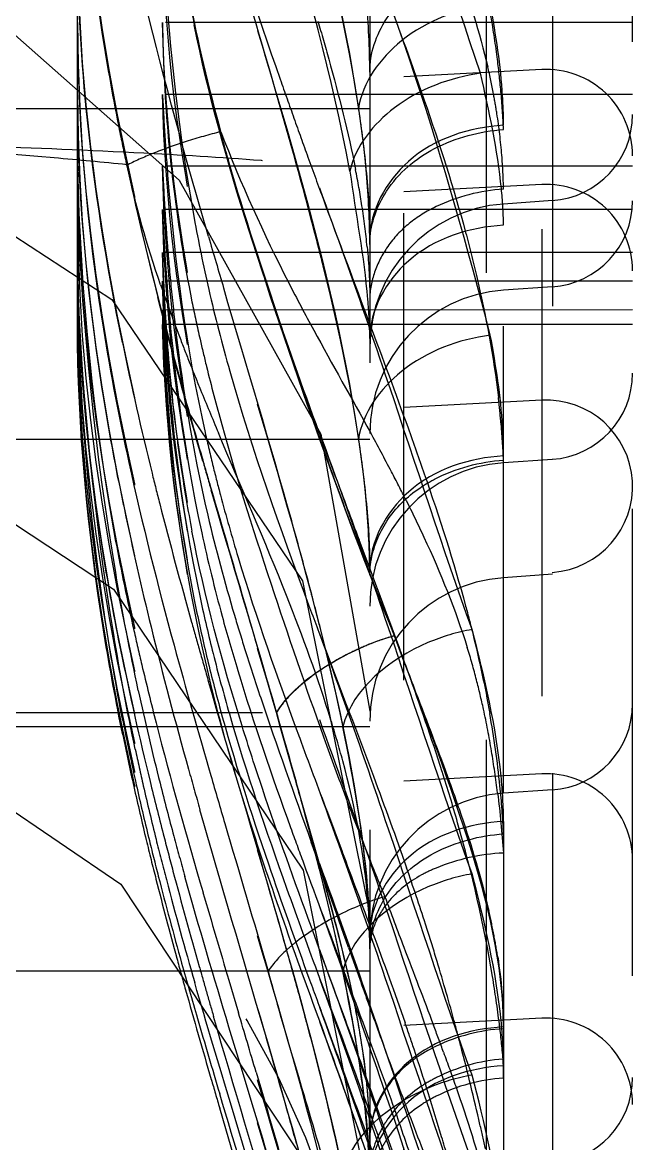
# Model space of a CAD drawing. Header units: millimetres. Extents: x 1147 to 12155, y -6137 to -4403.
# Drawn here: x 3293.584 to 3295.718, y -5386.973 to -5383.051 of the extents above; entities that cross this region are included whole.
import ezdxf

# ---------------------------------------------------------------- set-up
doc = ezdxf.new("R2010")
doc.units = ezdxf.units.MM
doc.header["$LTSCALE"] = 16.335
doc.linetypes.add('HIDDEN', pattern=[0.2, 0.1, -0.1])
doc.layers.add('DEFAULT_2', color=8, linetype='HIDDEN')

msp = doc.modelspace()

# ---------------------------------------------------------------- linework, layer by layer
at = {"layer": 'DEFAULT_2', "color": 8, "linetype": 'HIDDEN'}
for p, q in [((3295.718, -5399.4543), (3295.718, -5118.0887)), ((3295.2075, -5396.9947), (3295.2075, -5120.5484)), ((3294.799, -5121.2485), (3294.799, -5396.2945)), ((3295.4374, -5127.5844), (3295.4374, -5389.9586)), ((3294.918, -5388.6192), (3294.918, -5128.9476)), ((3295.4005, -5128.9476), (3295.4005, -5388.5955)), ((3293.7768, -5384.1073), (3293.7768, -5273.3512)), ((3294.0741, -5273.3513), (3294.0741, -5384.1071)), ((3295.2667, -5385.7474), (3295.2667, -5382.3848)), ((3295.718, -5383.0513), (3293.7768, -5383.0515)), ((3295.4005, -5383.216), (3294.918, -5383.2413)), ((3295.718, -5383.3027), (3293.7768, -5383.3029)), ((3294.799, -5383.353), (3292.7901, -5383.353)), ((3292.9028, -5383.3706), (3293.8971, -5384.0201)), ((3295.718, -5383.5541), (3293.7768, -5383.5543)), ((3295.4005, -5383.6182), (3294.918, -5383.6435)), ((3295.718, -5383.7049), (3293.7768, -5383.7051)), ((3295.4374, -5383.6742), (3295.2667, -5383.6862)), ((3295.718, -5383.8557), (3293.7768, -5383.8559)), ((3295.718, -5383.9563), (3293.7768, -5383.9565)), ((3295.4374, -5383.9759), (3295.2667, -5383.9878)), ((3293.8971, -5384.0201), (3294.5641, -5385.0042)), ((3295.718, -5384.0568), (3293.7768, -5384.057)), ((3295.718, -5384.1071), (3293.7768, -5384.1073)), ((3295.4005, -5384.3724), (3294.918, -5384.3977)), ((3292.9132, -5384.3826), (3293.9025, -5385.0333)), ((3294.799, -5384.5093), (3291.4507, -5384.5093)), ((3295.4374, -5384.5792), (3295.2667, -5384.5911)), ((3294.2688, -5384.7696), (3294.2446, -5384.687)), ((3294.8037, -5384.973), (3294.7617, -5384.8608)), ((3295.4374, -5384.9814), (3295.2667, -5384.9933)), ((3293.9025, -5385.0333), (3294.5656, -5386.0157)), ((3294.5641, -5385.0042), (3294.799, -5386.1713)), ((3292.9637, -5385.4093), (3293.9285, -5386.065)), ((3292.7901, -5385.4645), (3294.4725, -5385.4645)), ((3294.799, -5385.5148), (3292.7901, -5385.5148)), ((3295.4005, -5385.6795), (3294.918, -5385.7048)), ((3295.4374, -5385.7355), (3295.2667, -5385.7474)), ((3294.6507, -5385.8139), (3294.7024, -5385.9509)), ((3294.597, -5385.9063), (3294.575, -5385.8297)), ((3295.2667, -5385.8457), (3295.2667, -5389.9705)), ((3294.5656, -5386.0157), (3294.799, -5387.1796)), ((3293.9285, -5386.065), (3294.5726, -5387.0384)), ((3294.7247, -5386.2868), (3294.765, -5386.4006)), ((3294.799, -5386.3695), (3291.4507, -5386.3695)), ((3294.3063, -5386.4015), (3294.3401, -5386.5151)), ((3294.3536, -5386.7199), (3294.3066, -5386.5648)), ((3295.4005, -5386.5342), (3294.918, -5386.5595)), ((3294.3881, -5386.8339), (3294.3536, -5386.7199)), ((3294.3671, -5387.0139), (3294.3149, -5386.8416)), ((3294.3358, -5387.0573), (3294.2742, -5386.8486))]:
    msp.add_line(p, q, dxfattribs=at)
msp.add_lwpolyline([(3292.4371, -5382.5492), (3293.3717, -5382.9299), (3294.1323, -5383.6023), (3294.6277, -5384.4916), (3294.7989, -5385.4599)], dxfattribs=at)
for centre, radius, start, end in [((3299.4414, -5382.0091), 5.3601, 187.6856, 191.3028), ((3300.1241, -5381.8137), 6.0665, 190.9054, 195.47282), ((3291.6532, -5383.6375), 3.6212, 7.3782, 9.8287), ((3299.9725, -5383.0391), 6.1957, 180.1133, 182.4917), ((3299.2649, -5382.99), 5.1911, 180.6767, 181.6539), ((3299.6868, -5381.9127), 5.62, 191.6853, 193.7894), ((3299.3254, -5382.9881), 5.2516, 181.6555, 183.7106), ((3292.0377, -5383.5874), 3.2334, 5.2398, 7.373), ((3293.0974, -5383.7043), 2.1721, 10.6909, 13.2459), ((3295.4163, -5383.5173), 0.3016, 0, 93), ((3300.7064, -5381.663), 6.6698, 193.78466, 195.36384), ((3315.895, -5375.7663), 22.6795, 199.26722, 199.63123), ((3303.2065, -5382.8642), 9.1428, 182.74888, 183.63084), ((3293.1558, -5383.6932), 2.1126, 8.8126, 10.688), ((3292.4116, -5383.5537), 2.858, 2.5598, 5.2517), ((3299.3766, -5382.9849), 5.303, 183.7098, 186.7401), ((3320.0702, -5374.2769), 27.1125, 199.63154, 199.93748), ((3293.242, -5383.6804), 2.0255, 4.6673, 8.8295), ((3295.4163, -5383.3733), 0.3016, 274, 0), ((3303.1004, -5381.5874), 9.3596, 191.34167, 192.11673), ((3303.8153, -5381.4442), 10.0867, 191.30791, 192.0438), ((3303.3826, -5381.5506), 9.6427, 191.2515, 191.92391), ((3301.8102, -5381.3618), 7.8139, 195.34917, 196.16716), ((3294.6711, -5385.0801), 1.6925, 107.683, 111.6646), ((3302.6005, -5382.9027), 8.5356, 183.63043, 184.5823), ((3294.7535, -5385.334), 1.9594, 104.0549, 107.7228), ((3299.64, -5381.3382), 5.7571, 201.34076, 207.11071), ((3305.2057, -5381.1528), 11.5086, 191.98655, 194.38951), ((3293.3638, -5383.6704), 1.9033, 1.0754, 4.6633), ((3302.0069, -5383.3795), 8.232, 181.21535, 190.40364), ((3302.746, -5383.1591), 8.6808, 182.60795, 183.32402), ((3291.6606, -5384.1768), 3.1486, 8.8476, 11.1988), ((3299.3238, -5382.9921), 5.2497, 186.7288, 191.379), ((3295.4163, -5383.9195), 0.3016, 0, 93), ((3302.2932, -5383.1858), 8.2272, 183.32121, 184.36846), ((3302.6916, -5383.333), 8.6255, 182.4711, 183.14557), ((3292.2969, -5384.0789), 2.5047, 5.5611, 8.8716), ((3295.3018, -5384.1877), 0.5028, 94, 180), ((3295.4163, -5383.675), 0.3016, 274, 0), ((3299.798, -5382.7112), 5.7059, 190.3397, 192.8997), ((3302.3281, -5383.3529), 8.2614, 183.14594, 183.78187), ((3301.8875, -5383.2163), 7.8204, 184.37181, 185.03892), ((3342.8553, -5369.6277), 50.6437, 196.25078, 196.46387), ((3301.6327, -5383.6191), 7.5623, 181.7933, 182.46498), ((3301.4771, -5383.2531), 7.4083, 185.03388, 186.27689), ((3299.4937, -5382.1021), 5.7381, 198.98269, 201.03148), ((3302.617, -5383.5982), 8.5504, 182.39992, 183.06952), ((3301.3293, -5383.6322), 7.2586, 182.46424, 183.25607), ((3301.2351, -5380.5162), 7.5515, 207.14669, 208.56499), ((3295.3018, -5384.4893), 0.5028, 94, 180), ((3302.1303, -5383.7718), 8.0612, 182.02648, 182.67992), ((3301.0166, -5383.65), 6.9454, 183.25589, 184.08564), ((3299.4814, -5382.9581), 5.4109, 191.4033, 192.8189), ((3302.4367, -5382.7277), 8.6824, 189.25471, 192.38848), ((3299.4937, -5383.9924), 5.4208, 181.2128, 182.3999), ((3331.9643, -5371.4793), 39.5479, 198.61641, 198.77279), ((3305.135, -5381.8716), 11.4345, 191.59665, 193.94764), ((3300.3599, -5383.7009), 6.2867, 184.04919, 187.14444), ((3301.2176, -5381.4455), 7.5829, 200.98758, 201.69676), ((3299.9963, -5382.8415), 5.9388, 192.81367, 193.76182), ((3318.7596, -5375.9863), 25.5952, 198.73302, 199.61332), ((3299.6792, -5383.9837), 5.6065, 182.409, 185.3623), ((3303.058, -5380.7132), 9.5636, 201.6969, 202.25731), ((3295.4163, -5384.2783), 0.3016, 274, 0), ((3319.4658, -5377.3023), 26.2793, 195.43635, 196.06455), ((3308.152, -5378.6211), 15.0705, 202.28322, 202.90288), ((3292.0861, -5384.7387), 3.1847, 5.232, 6.7714), ((3295.4163, -5384.6736), 0.3016, 274, 93), ((3292.4115, -5384.71), 2.8581, 2.5598, 5.2532), ((3299.7249, -5383.7772), 5.6472, 187.1779, 188.4941), ((3299.5539, -5383.2961), 5.4617, 192.5805, 193.8569), ((3287.2882, -5388.6136), 8.5724, 27.74552, 28.78724), ((3299.843, -5383.9692), 5.7709, 185.35322, 186.61886), ((3331.3311, -5373.8996), 38.6228, 196.04448, 196.20732), ((3329.0715, -5374.5132), 36.2825, 196.11777, 196.28437), ((3299.9754, -5383.1924), 5.8958, 193.85482, 194.85856), ((3309.0561, -5379.4493), 15.2923, 199.59496, 201.16951), ((3295.3018, -5385.0926), 0.5028, 94, 180), ((3307.7941, -5381.2258), 14.1709, 193.89039, 194.33461), ((3300.0228, -5383.9465), 5.9521, 186.63694, 193.89403), ((3299.2786, -5383.8452), 5.1957, 188.4792, 190.9317), ((3363.7685, -5358.9475), 73.7119, 200.399176, 200.582059), ((3289.6831, -5387.3495), 5.8643, 26.61819, 27.70783), ((3303.6108, -5382.7508), 9.8753, 191.13017, 191.7071), ((3422.0242, -5347.391), 133.1106, 196.268223, 196.458366), ((3305.2732, -5382.3968), 11.5749, 191.7531, 193.8362), ((3311.9456, -5380.1479), 18.46, 194.38575, 195.71857), ((3299.8058, -5383.6207), 5.725, 192.263, 195.2647), ((3302.3275, -5383.3053), 8.5606, 190.50412, 192.63396), ((3304.9502, -5381.032), 10.8919, 201.2056, 202.47764), ((3295.3018, -5385.4948), 0.5028, 94, 180), ((3299.3514, -5384.0393), 5.268, 191.2885, 193.3497), ((3299.5619, -5383.9221), 5.4763, 192.0769, 194.1277), ((3283.4648, -5387.9736), 11.5081, 13.89445, 14.70819), ((3253.1761, -5397.2657), 42.9496, 15.94823, 16.44953), ((3319.9927, -5377.908), 26.813, 195.66738, 195.88731), ((3301.8695, -5382.8771), 7.8714, 196.5904, 197.47098), ((3303.7161, -5382.9995), 9.9825, 192.60356, 193.30937), ((3310.5407, -5381.0908), 17.0019, 193.86474, 195.60165), ((3304.8598, -5381.5604), 10.616, 200.02857, 200.53683), ((3319.8316, -5378.2211), 26.6548, 195.24347, 196.26172), ((3291.7825, -5388.0917), 3.0165, 0, 70.4883), ((3305.1027, -5382.9951), 11.3991, 191.41372, 193.75519), ((3326.2033, -5376.1399), 33.2704, 195.88813, 196.08286), ((3292.7593, -5385.977), 2.4929, 14.5485, 17.255), ((3292.5645, -5386.0277), 2.6941, 12.3125, 14.5502), ((3303.6157, -5383.3033), 9.8492, 192.21776, 194.15698), ((3300.7384, -5383.7646), 6.6905, 193.93481, 196.51518), ((3307.5962, -5381.9426), 13.5881, 195.0221, 195.60605), ((3292.2657, -5386.0919), 2.9998, 9.4446, 12.2942), ((3291.7593, -5386.084), 3.5137, 5.9217, 10.1022), ((3295.4163, -5385.4346), 0.3016, 274, 0), ((3302.4612, -5383.8187), 8.6887, 191.10628, 192.6244), ((3303.6436, -5383.5599), 9.9089, 191.54628, 192.61351), ((3327.8432, -5373.2737), 35.4824, 200.24449, 200.69667), ((3308.3525, -5380.6364), 14.5688, 199.84775, 200.70672), ((3302.793, -5383.7202), 9.0108, 191.99707, 192.82854), ((3324.7902, -5377.1129), 31.4475, 195.65355, 196.09226), ((3291.7649, -5386.175), 3.5073, 7.0289, 9.4417), ((3319.4232, -5378.6438), 26.2152, 195.53145, 195.85265), ((3302.4101, -5383.2736), 8.4328, 196.48464, 197.7695), ((3308.1503, -5382.2619), 14.5336, 193.7062, 194.45462), ((3351.898, -5368.9291), 60.0404, 196.205284, 196.372008), ((3289.2278, -5387.5338), 6.1148, 15.98241, 17.73028), ((3295.4163, -5385.9808), 0.3016, 0, 93), ((3304.8825, -5383.2825), 11.1785, 192.61471, 193.59824), ((3303.7907, -5383.5218), 10.0509, 192.61912, 193.7101), ((3303.8506, -5383.4781), 10.0958, 192.83578, 193.9257), ((3305.9333, -5382.7244), 12.238, 194.13133, 195.02755), ((3292.3634, -5386.0201), 2.9062, 2.5762, 5.8971), ((3295.3018, -5386.249), 0.5028, 94, 180), ((3281.9014, -5389.2305), 13.1223, 14.30292, 15.09123), ((3305.9124, -5381.5585), 11.9603, 200.7077, 201.65796), ((3304.487, -5382.6084), 10.6136, 197.76756, 198.71991), ((3310.4391, -5381.6734), 16.8968, 194.44966, 194.90389), ((3308.2311, -5382.1089), 14.6168, 195.02222, 195.59683), ((3315.9428, -5378.1198), 22.7788, 199.8841, 200.21553), ((3306.3247, -5382.9347), 12.662, 193.59342, 194.2312), ((3305.1923, -5383.1812), 11.4933, 193.70391, 194.38876), ((3305.3067, -5383.1182), 11.5957, 193.92039, 194.64224), ((3112.7479, -5450.3995), 192.9405, 19.407985, 19.524239), ((3251.3366, -5402.3899), 46.3771, 20.38546, 20.76056), ((3304.3194, -5382.19), 10.2467, 201.66347, 202.4877), ((3314.9992, -5380.4499), 21.6182, 194.92901, 195.8466), ((3286.6579, -5388.8906), 8.7579, 17.85459, 19.2195), ((3308.9707, -5382.2581), 15.3932, 194.25129, 195.31652), ((3308.0449, -5382.4413), 14.4403, 194.41961, 195.66747), ((3308.817, -5382.1884), 15.227, 194.68835, 196.09378), ((3352.789, -5368.9986), 61.0171, 196.27085, 196.571566), ((3319.7224, -5377.0162), 26.7936, 199.77078, 200.48705), ((3311.2871, -5380.0409), 17.5198, 200.26531, 200.88024), ((3292.8856, -5386.6945), 2.3906, 10.9464, 12.9982), ((3287.8425, -5388.5029), 7.5115, 16.88307, 17.81076), ((3293.15, -5386.6434), 2.1212, 8.7948, 10.9463), ((3312.9186, -5381.1845), 19.4845, 195.29474, 195.63099), ((3287.439, -5388.6243), 7.9328, 15.22958, 16.87529), ((3314.1542, -5380.7359), 20.7832, 195.64609, 196.20108), ((3322.2351, -5378.4108), 29.1359, 195.81863, 195.99863), ((3275.5706, -5391.6584), 19.6826, 15.35156, 15.68948), ((3235.1957, -5408.3425), 63.3858, 19.99473, 20.279498), ((3255.6056, -5401.0898), 41.7818, 20.24516, 20.63219), ((3291.7825, -5389.2481), 3.0165, 0, 70.4883), ((3334.7145, -5372.2121), 42.3943, 199.55302, 199.6945), ((3321.3153, -5378.8183), 28.2082, 195.66408, 196.32628), ((3327.3603, -5376.9412), 34.4676, 195.99868, 196.15004), ((3279.0613, -5390.6999), 16.0627, 14.97046, 15.3511), ((3208.9739, -5411.9076), 89.0626, 16.425747, 16.5653), ((3291.7589, -5387.0935), 3.0483, 8.0525, 10.8492), ((3322.8464, -5376.461), 29.7885, 199.69303, 199.91632), ((3329.4181, -5376.2901), 36.6813, 196.21748, 196.64758), ((3282.0503, -5389.9024), 12.9692, 14.30551, 14.978), ((3285.7776, -5389.709), 9.675, 18.47998, 19.05535), ((3283.4768, -5390.8961), 12.3331, 20.12302, 20.595), ((3286.9791, -5388.7507), 8.4098, 14.57471, 15.23787), ((3291.5425, -5387.0144), 3.7381, 5.1758, 7.0691), ((3295.4163, -5386.8354), 0.3016, 0, 93), ((3313.3661, -5379.9032), 19.7027, 199.89631, 200.55706), ((3280.7673, -5391.8168), 14.9659, 19.06133, 20.27123), ((3285.9629, -5389.6417), 9.4779, 16.50767, 18.44931), ((3286.2631, -5388.9339), 9.1488, 12.80872, 14.55648), ((3267.1744, -5396.6701), 29.3435, 19.69393, 19.92785), ((3292.4222, -5387.0003), 2.3784, 4.5208, 8.0678), ((3293.5166, -5386.7446), 1.7501, 0.0296, 2.2093), ((3344.3876, -5372.0916), 52.241, 196.29297, 196.40826), ((3295.4163, -5386.7417), 0.3016, 274, 0), ((3270.978, -5395.2284), 25.1895, 18.92538, 19.60231), ((3252.6132, -5401.8659), 44.804, 19.31639, 19.67457), ((3273.4841, -5392.7959), 21.849, 15.45786, 15.85945), ((3306.6411, -5382.4297), 12.5187, 200.53799, 201.78031), ((3279.8879, -5392.3629), 15.8925, 19.25239, 20.18023), ((3285.2845, -5389.1596), 10.1532, 12.33055, 12.82651), ((3271.9223, -5395.2062), 24.3133, 19.38883, 19.8441), ((3284.2246, -5390.6049), 11.3023, 18.0341, 18.97813), ((3284.8804, -5389.9657), 10.6079, 15.72585, 16.52434)]:
    msp.add_arc(centre, radius, start, end, dxfattribs=at)
for points, knots in [([(3293.7768, -5378.7277), (3293.7957, -5379.1557), (3293.8805, -5379.9983), (3294.1767, -5381.1975), (3294.528, -5382.293), (3294.7093, -5383.0092), (3294.7593, -5383.353)], [0, 0, 0, 0, 0.271216, 0.534057, 0.780129, 1, 1, 1, 1]), ([(3294.7293, -5383.5707), (3294.6667, -5383.2389), (3294.4802, -5382.5492), (3294.0308, -5381.1052), (3293.7822, -5379.9334), (3293.7768, -5379.1299)], [0, 0, 0, 0, 0.222762, 0.469983, 1, 1, 1, 1]), ([(3295.1861, -5383.2287), (3295.0872, -5382.937), (3294.9466, -5382.4803), (3294.7335, -5381.8596), (3294.4774, -5381.1837), (3294.1813, -5380.2851), (3294.0879, -5379.5197), (3294.0741, -5379.1299)], [0, 0, 0, 0, 0.216721, 0.336264, 0.461707, 0.725515, 1, 1, 1, 1]), ([(3293.7768, -5379.884), (3293.7957, -5380.312), (3293.8805, -5381.1546), (3294.1767, -5382.3539), (3294.528, -5383.4493), (3294.7093, -5384.1655), (3294.7593, -5384.5093)], [0, 0, 0, 0, 0.271216, 0.534056, 0.780129, 1, 1, 1, 1]), ([(3295.2204, -5384.145), (3295.1418, -5383.8411), (3294.9593, -5383.1899), (3294.5686, -5382.197), (3294.1845, -5381.0958), (3294.0899, -5380.2929), (3294.0741, -5379.884)], [0, 0, 0, 0, 0.212641, 0.457288, 0.722813, 1, 1, 1, 1]), ([(3293.7771, -5381.1911), (3293.7762, -5381.9795), (3294.0256, -5383.1237), (3294.4529, -5384.5327), (3294.6386, -5385.1964), (3294.7048, -5385.5147)], [0, 0, 0, 0, 0.534061, 0.779769, 1, 1, 1, 1]), ([(3295.1566, -5385.1745), (3295.0543, -5384.8894), (3294.9104, -5384.4433), (3294.701, -5383.8366), (3294.456, -5383.179), (3294.1741, -5382.3082), (3294.0831, -5381.5677), (3294.0741, -5381.1911)], [0, 0, 0, 0, 0.219272, 0.339196, 0.464564, 0.72733, 1, 1, 1, 1]), ([(3293.7771, -5382.0458), (3293.7762, -5382.8342), (3294.0256, -5383.9784), (3294.4529, -5385.3873), (3294.6386, -5386.0511), (3294.7048, -5386.3693)], [0, 0, 0, 0, 0.534061, 0.779769, 1, 1, 1, 1]), ([(3293.7771, -5382.0458), (3293.7762, -5382.8342), (3294.0256, -5383.9784), (3294.4529, -5385.3873), (3294.6386, -5386.0511), (3294.7048, -5386.3693)], [0, 0, 0, 0, 0.534061, 0.779769, 1, 1, 1, 1]), ([(3293.9253, -5383.4321), (3293.9028, -5383.3194), (3293.8205, -5382.8617), (3293.7771, -5382.396), (3293.7772, -5382.0458)], [0, 0, 0, 0, 0.247043, 1, 1, 1, 1]), ([(3295.1566, -5386.0292), (3295.0543, -5385.7441), (3294.9104, -5385.298), (3294.701, -5384.6913), (3294.456, -5384.0337), (3294.1741, -5383.1629), (3294.0831, -5382.4224), (3294.0741, -5382.0458)], [0, 0, 0, 0, 0.219272, 0.339196, 0.464564, 0.72733, 1, 1, 1, 1]), ([(3294.8858, -5385.1963), (3294.7881, -5384.962), (3294.6072, -5384.4707), (3294.3474, -5383.7105), (3294.1313, -5382.9004), (3294.0777, -5382.3325), (3294.0741, -5382.0458)], [0, 0, 0, 0, 0.232797, 0.479958, 0.737012, 1, 1, 1, 1]), ([(3294.2008, -5382.2764), (3294.2185, -5382.3605), (3294.2967, -5382.6898), (3294.4025, -5383.0118), (3294.4857, -5383.25)], [0, 0, 0, 0, 0.254126, 1, 1, 1, 1]), ([(3294.5243, -5383.4815), (3294.5059, -5383.4159), (3294.4288, -5383.1461), (3294.3483, -5382.8773), (3294.2881, -5382.6735)], [0, 0, 0, 0, 0.242747, 1, 1, 1, 1]), ([(3293.7771, -5382.7497), (3293.7762, -5383.538), (3294.0256, -5384.6822), (3294.4529, -5386.0912), (3294.6386, -5386.7549), (3294.7048, -5387.0732)], [0, 0, 0, 0, 0.534061, 0.779769, 1, 1, 1, 1]), ([(3294.235, -5383.7999), (3294.2099, -5383.7137), (3294.1086, -5383.3609), (3294.0163, -5383.0052), (3293.9579, -5382.7341)], [0, 0, 0, 0, 0.244565, 1, 1, 1, 1]), ([(3295.1566, -5386.733), (3295.0543, -5386.4479), (3294.9104, -5386.0019), (3294.701, -5385.3951), (3294.456, -5384.7376), (3294.1741, -5383.8667), (3294.0831, -5383.1263), (3294.0741, -5382.7497)], [0, 0, 0, 0, 0.219272, 0.339196, 0.464564, 0.72733, 1, 1, 1, 1]), ([(3294.799, -5383.8279), (3294.799, -5383.745), (3294.7798, -5383.3799), (3294.7039, -5383.0206), (3294.6362, -5382.7466)], [0, 0, 0, 0, 0.227041, 1, 1, 1, 1]), ([(3295.0614, -5382.73), (3295.0761, -5382.7707), (3295.1321, -5382.9275), (3295.1834, -5383.0865), (3295.2117, -5383.2066)], [0, 0, 0, 0, 0.259451, 1, 1, 1, 1]), ([(3294.799, -5383.2246), (3294.799, -5383.1595), (3294.8468, -5383.0183), (3294.9589, -5382.9235), (3295.0254, -5382.889)], [0, 0, 0, 0, 0.46499, 1, 1, 1, 1]), ([(3295.2204, -5382.9887), (3295.1095, -5383.0035), (3294.9077, -5383.0764), (3294.7731, -5383.2604), (3294.7593, -5383.353)], [0, 0, 0, 0, 0.544536, 1, 1, 1, 1]), ([(3295.2667, -5383.4108), (3295.2667, -5383.3771), (3295.2619, -5383.2354), (3295.2407, -5383.0948), (3295.2204, -5382.9887)], [0, 0, 0, 0, 0.237597, 1, 1, 1, 1]), ([(3293.7771, -5383.0513), (3293.7762, -5383.8397), (3294.0256, -5384.9839), (3294.4529, -5386.3928), (3294.6386, -5387.0566), (3294.7048, -5387.3748)], [0, 0, 0, 0, 0.534061, 0.779769, 1, 1, 1, 1]), ([(3295.1566, -5387.0347), (3295.0543, -5386.7496), (3294.9104, -5386.3035), (3294.701, -5385.6968), (3294.456, -5385.0392), (3294.1741, -5384.1684), (3294.0831, -5383.4279), (3294.0741, -5383.0513)], [0, 0, 0, 0, 0.219272, 0.339196, 0.464564, 0.72733, 1, 1, 1, 1]), ([(3294.452, -5384.0059), (3294.426, -5383.9296), (3294.3226, -5383.6186), (3294.2339, -5383.302), (3294.1853, -5383.0596)], [0, 0, 0, 0, 0.245979, 1, 1, 1, 1]), ([(3294.6176, -5383.0463), (3294.6305, -5383.0906), (3294.6795, -5383.2623), (3294.7236, -5383.4355), (3294.7492, -5383.5653)], [0, 0, 0, 0, 0.258402, 1, 1, 1, 1]), ([(3294.9328, -5383.162), (3294.952, -5383.2155), (3295.0249, -5383.4213), (3295.0922, -5383.6294), (3295.1343, -5383.7855)], [0, 0, 0, 0, 0.259951, 1, 1, 1, 1]), ([(3295.1861, -5383.2286), (3295.0792, -5383.2444), (3294.8863, -5383.3142), (3294.7491, -5383.4828), (3294.7295, -5383.5707)], [0, 0, 0, 0, 0.545425, 1, 1, 1, 1]), ([(3295.2667, -5383.7584), (3295.2659, -5383.7163), (3295.255, -5383.5376), (3295.2167, -5383.362), (3295.1861, -5383.2287)], [0, 0, 0, 0, 0.235273, 1, 1, 1, 1]), ([(3293.7771, -5383.3027), (3293.7762, -5384.091), (3294.0256, -5385.2353), (3294.4529, -5386.6442), (3294.6386, -5387.3079), (3294.7048, -5387.6262)], [0, 0, 0, 0, 0.534061, 0.779769, 1, 1, 1, 1]), ([(3293.9213, -5384.6571), (3293.8996, -5384.5469), (3293.8197, -5384.0996), (3293.7775, -5383.6447), (3293.7774, -5383.3027)], [0, 0, 0, 0, 0.247325, 1, 1, 1, 1]), ([(3295.1566, -5387.2861), (3295.0543, -5387.0009), (3294.9104, -5386.5549), (3294.701, -5385.9481), (3294.456, -5385.2906), (3294.1741, -5384.4197), (3294.0831, -5383.6793), (3294.0741, -5383.3027)], [0, 0, 0, 0, 0.219272, 0.339196, 0.464564, 0.72733, 1, 1, 1, 1]), ([(3294.7593, -5383.353), (3294.7633, -5383.3799), (3294.7779, -5383.4836), (3294.7891, -5383.5879), (3294.7941, -5383.6654)], [0, 0, 0, 0, 0.259328, 1, 1, 1, 1]), ([(3295.2667, -5383.4108), (3295.1483, -5383.4174), (3294.921, -5383.4887), (3294.799, -5383.7095), (3294.799, -5383.8113)], [0, 0, 0, 0, 0.53825, 1, 1, 1, 1]), ([(3293.9506, -5383.5489), (3293.8654, -5383.5402), (3293.4793, -5383.5042), (3293.0923, -5383.4786), (3292.7907, -5383.4588)], [0, 0, 0, 0, 0.220662, 1, 1, 1, 1]), ([(3292.7909, -5383.4595), (3293.0178, -5383.4669), (3293.4359, -5383.482), (3293.9971, -5383.5048), (3294.4162, -5383.5314), (3294.6452, -5383.5525), (3294.7293, -5383.5707)], [0, 0, 0, 0, 0.350671, 0.646193, 0.867106, 1, 1, 1, 1]), ([(3294.6362, -5383.9029), (3294.6277, -5383.8685), (3294.5921, -5383.7275), (3294.5539, -5383.5873), (3294.5243, -5383.4815)], [0, 0, 0, 0, 0.244351, 1, 1, 1, 1]), ([(3294.7995, -5383.8114), (3294.8029, -5383.7518), (3294.8512, -5383.6179), (3294.9589, -5383.5268), (3295.0254, -5383.4923)], [0, 0, 0, 0, 0.443066, 1, 1, 1, 1]), ([(3294.5827, -5383.5221), (3294.6007, -5383.5717), (3294.6719, -5383.7664), (3294.7446, -5383.9606), (3294.7986, -5384.1053)], [0, 0, 0, 0, 0.254742, 1, 1, 1, 1]), ([(3293.7771, -5383.5541), (3293.7762, -5384.3424), (3294.0256, -5385.4866), (3294.4529, -5386.8956), (3294.6386, -5387.5593), (3294.7048, -5387.8776)], [0, 0, 0, 0, 0.534061, 0.779769, 1, 1, 1, 1]), ([(3295.1566, -5387.5374), (3295.0543, -5387.2523), (3294.9104, -5386.8063), (3294.701, -5386.1995), (3294.456, -5385.542), (3294.1741, -5384.6711), (3294.0831, -5383.9307), (3294.0741, -5383.5541)], [0, 0, 0, 0, 0.219272, 0.339196, 0.464564, 0.72733, 1, 1, 1, 1]), ([(3294.7993, -5384.1563), (3294.7986, -5384.1108), (3294.7883, -5383.9141), (3294.7509, -5383.7205), (3294.7308, -5383.5707)], [0, 0, 0, 0, 0.231642, 1, 1, 1, 1]), ([(3293.7771, -5383.7049), (3293.7762, -5384.4932), (3294.0256, -5385.6375), (3294.4529, -5387.0464), (3294.6386, -5387.7101), (3294.7048, -5388.0284)], [0, 0, 0, 0, 0.534061, 0.779769, 1, 1, 1, 1]), ([(3293.9896, -5385.3877), (3293.9601, -5385.251), (3293.8539, -5384.6951), (3293.7964, -5384.1303), (3293.7768, -5383.7049)], [0, 0, 0, 0, 0.247257, 1, 1, 1, 1]), ([(3295.1566, -5387.6883), (3295.0543, -5387.4031), (3294.9104, -5386.9571), (3294.701, -5386.3503), (3294.456, -5385.6928), (3294.1741, -5384.8219), (3294.0831, -5384.0815), (3294.0741, -5383.7049)], [0, 0, 0, 0, 0.219272, 0.339196, 0.464564, 0.72733, 1, 1, 1, 1]), ([(3295.2667, -5383.7603), (3295.1484, -5383.767), (3294.9218, -5383.8367), (3294.799, -5384.0564), (3294.799, -5384.1575)], [0, 0, 0, 0, 0.539639, 1, 1, 1, 1]), ([(3295.1343, -5383.7855), (3295.1478, -5383.8356), (3295.1959, -5384.026), (3295.2316, -5384.2197), (3295.2486, -5384.3632)], [0, 0, 0, 0, 0.264008, 1, 1, 1, 1]), ([(3293.7771, -5383.8557), (3293.7762, -5384.6441), (3294.0256, -5385.7883), (3294.4529, -5387.1972), (3294.6386, -5387.861), (3294.7048, -5388.1792)], [0, 0, 0, 0, 0.534061, 0.779769, 1, 1, 1, 1]), ([(3293.9291, -5385.2509), (3293.9063, -5385.1373), (3293.8221, -5384.6769), (3293.7772, -5384.2081), (3293.7773, -5383.8557)], [0, 0, 0, 0, 0.247376, 1, 1, 1, 1]), ([(3295.1566, -5387.8391), (3295.0543, -5387.554), (3294.9104, -5387.1079), (3294.701, -5386.5012), (3294.456, -5385.8436), (3294.1741, -5384.9728), (3294.0831, -5384.2323), (3294.0741, -5383.8557)], [0, 0, 0, 0, 0.219272, 0.339196, 0.464564, 0.72733, 1, 1, 1, 1]), ([(3294.799, -5384.9842), (3294.799, -5384.9014), (3294.7798, -5384.5362), (3294.7039, -5384.1769), (3294.6362, -5383.9029)], [0, 0, 0, 0, 0.227041, 1, 1, 1, 1]), ([(3293.7771, -5383.9563), (3293.7762, -5384.7446), (3294.0256, -5385.8888), (3294.4529, -5387.2978), (3294.6386, -5387.9615), (3294.7048, -5388.2798)], [0, 0, 0, 0, 0.534061, 0.779769, 1, 1, 1, 1]), ([(3293.979, -5385.5932), (3293.9508, -5385.4601), (3293.8492, -5384.9193), (3293.7947, -5384.3699), (3293.7768, -5383.9563)], [0, 0, 0, 0, 0.247401, 1, 1, 1, 1]), ([(3295.1566, -5387.9396), (3295.0543, -5387.6545), (3294.9104, -5387.2085), (3294.701, -5386.6017), (3294.456, -5385.9442), (3294.1741, -5385.0733), (3294.0831, -5384.3329), (3294.0741, -5383.9563)], [0, 0, 0, 0, 0.219272, 0.339196, 0.464564, 0.72733, 1, 1, 1, 1]), ([(3294.5958, -5385.0517), (3294.5733, -5384.9657), (3294.4754, -5384.6074), (3294.3681, -5384.2517), (3294.2881, -5383.9806)], [0, 0, 0, 0, 0.239267, 1, 1, 1, 1]), ([(3294.236, -5383.985), (3294.2581, -5384.081), (3294.3548, -5384.4546), (3294.4844, -5384.8187), (3294.585, -5385.0878)], [0, 0, 0, 0, 0.255253, 1, 1, 1, 1]), ([(3294.6793, -5384.6404), (3294.6601, -5384.5887), (3294.5822, -5384.378), (3294.5066, -5384.1664), (3294.452, -5384.0059)], [0, 0, 0, 0, 0.245533, 1, 1, 1, 1]), ([(3293.7771, -5384.0568), (3293.7762, -5384.8452), (3294.0256, -5385.9894), (3294.4529, -5387.3983), (3294.6386, -5388.0621), (3294.7048, -5388.3803)], [0, 0, 0, 0, 0.534061, 0.779769, 1, 1, 1, 1]), ([(3293.9352, -5385.4924), (3293.9122, -5385.3751), (3293.8301, -5384.9004), (3293.7877, -5384.4189), (3293.7768, -5384.0568)], [0, 0, 0, 0, 0.248005, 1, 1, 1, 1]), ([(3295.1566, -5388.0402), (3295.0543, -5387.7551), (3294.9104, -5387.309), (3294.701, -5386.7023), (3294.456, -5386.0447), (3294.1741, -5385.1739), (3294.0831, -5384.4334), (3294.0741, -5384.0568)], [0, 0, 0, 0, 0.219272, 0.339196, 0.464564, 0.72733, 1, 1, 1, 1]), ([(3293.7771, -5384.1071), (3293.7762, -5384.8954), (3294.0256, -5386.0397), (3294.4529, -5387.4486), (3294.6386, -5388.1123), (3294.7048, -5388.4306)], [0, 0, 0, 0, 0.534061, 0.779769, 1, 1, 1, 1]), ([(3293.9352, -5385.5433), (3293.9113, -5385.4261), (3293.8239, -5384.9521), (3293.7775, -5384.4695), (3293.7768, -5384.1071)], [0, 0, 0, 0, 0.248209, 1, 1, 1, 1]), ([(3295.1566, -5388.0905), (3295.0543, -5387.8054), (3294.9104, -5387.3593), (3294.701, -5386.7525), (3294.456, -5386.095), (3294.1741, -5385.2241), (3294.0831, -5384.4837), (3294.0741, -5384.1071)], [0, 0, 0, 0, 0.219272, 0.339196, 0.464564, 0.72733, 1, 1, 1, 1]), ([(3295.2204, -5384.145), (3295.1094, -5384.1598), (3294.9077, -5384.2327), (3294.7731, -5384.4167), (3294.7593, -5384.5093)], [0, 0, 0, 0, 0.544536, 1, 1, 1, 1]), ([(3295.2667, -5384.5671), (3295.2667, -5384.5334), (3295.2619, -5384.3918), (3295.2407, -5384.2511), (3295.2204, -5384.145)], [0, 0, 0, 0, 0.237596, 1, 1, 1, 1]), ([(3294.228, -5384.2542), (3294.2446, -5384.3222), (3294.3149, -5384.5896), (3294.3996, -5384.8528), (3294.4647, -5385.0486)], [0, 0, 0, 0, 0.253353, 1, 1, 1, 1]), ([(3294.9328, -5384.4692), (3294.952, -5384.5226), (3295.0249, -5384.7285), (3295.0922, -5384.9366), (3295.1343, -5385.0926)], [0, 0, 0, 0, 0.259951, 1, 1, 1, 1]), ([(3294.7593, -5384.5093), (3294.7633, -5384.5362), (3294.7779, -5384.6399), (3294.7891, -5384.7443), (3294.7941, -5384.8217)], [0, 0, 0, 0, 0.259327, 1, 1, 1, 1]), ([(3295.2667, -5384.5671), (3295.1483, -5384.5737), (3294.921, -5384.645), (3294.799, -5384.8659), (3294.799, -5384.9677)], [0, 0, 0, 0, 0.53825, 1, 1, 1, 1]), ([(3294.8591, -5384.7952), (3294.889, -5384.7492), (3294.9438, -5384.695), (3295.0081, -5384.6576), (3295.0254, -5384.6487)], [0, 0, 0, 0, 0.738244, 1, 1, 1, 1]), ([(3294.2767, -5384.7043), (3294.2961, -5384.7772), (3294.3775, -5385.063), (3294.4762, -5385.3436), (3294.5527, -5385.5516)], [0, 0, 0, 0, 0.254061, 1, 1, 1, 1]), ([(3294.9259, -5384.722), (3294.9473, -5384.7647), (3295.0284, -5384.9322), (3295.0988, -5385.1054), (3295.1399, -5385.2376)], [0, 0, 0, 0, 0.256316, 1, 1, 1, 1]), ([(3294.5711, -5385.814), (3294.5485, -5385.73), (3294.4512, -5385.3808), (3294.3465, -5385.0338), (3294.2688, -5384.7696)], [0, 0, 0, 0, 0.240034, 1, 1, 1, 1]), ([(3294.799, -5384.9842), (3294.799, -5384.9686), (3294.8048, -5384.9021), (3294.8312, -5384.838), (3294.8591, -5384.7952)], [0, 0, 0, 0, 0.233908, 1, 1, 1, 1]), ([(3294.4234, -5385.7302), (3294.399, -5385.6575), (3294.3027, -5385.3618), (3294.2217, -5385.0606), (3294.1772, -5384.8305)], [0, 0, 0, 0, 0.246395, 1, 1, 1, 1]), ([(3294.7044, -5385.6338), (3294.6916, -5385.5861), (3294.6349, -5385.3905), (3294.5648, -5385.199), (3294.508, -5385.0558)], [0, 0, 0, 0, 0.242867, 1, 1, 1, 1]), ([(3294.585, -5385.0878), (3294.6041, -5385.1389), (3294.6795, -5385.3389), (3294.7561, -5385.5384), (3294.8117, -5385.6875)], [0, 0, 0, 0, 0.255099, 1, 1, 1, 1]), ([(3295.1343, -5385.0926), (3295.1429, -5385.1246), (3295.1751, -5385.2487), (3295.202, -5385.3741), (3295.2186, -5385.4677)], [0, 0, 0, 0, 0.258413, 1, 1, 1, 1]), ([(3294.2827, -5385.128), (3294.2999, -5385.1914), (3294.3718, -5385.4403), (3294.4563, -5385.6854), (3294.522, -5385.8673)], [0, 0, 0, 0, 0.253489, 1, 1, 1, 1]), ([(3294.8858, -5385.1963), (3294.8007, -5385.2197), (3294.6494, -5385.2907), (3294.5132, -5385.3978), (3294.4725, -5385.4645)], [0, 0, 0, 0, 0.530531, 1, 1, 1, 1]), ([(3295.1566, -5385.1745), (3295.1038, -5385.1839), (3294.9209, -5385.237), (3294.7391, -5385.3795), (3294.7047, -5385.5148)], [0, 0, 0, 0, 0.277461, 1, 1, 1, 1]), ([(3295.2666, -5386.5646), (3295.2658, -5386.3431), (3295.1471, -5385.8735), (3294.9725, -5385.4344), (3294.8857, -5385.1963)], [0, 0, 0, 0, 0.466321, 1, 1, 1, 1]), ([(3295.2667, -5385.8457), (3295.2666, -5385.7927), (3295.2528, -5385.5656), (3295.201, -5385.3429), (3295.1566, -5385.1745)], [0, 0, 0, 0, 0.233309, 1, 1, 1, 1]), ([(3294.7974, -5385.2262), (3294.7768, -5385.2345), (3294.699, -5385.2693), (3294.6258, -5385.3144), (3294.5766, -5385.3537)], [0, 0, 0, 0, 0.261014, 1, 1, 1, 1]), ([(3294.799, -5386.2914), (3294.799, -5386.2085), (3294.7798, -5385.8434), (3294.7039, -5385.484), (3294.6362, -5385.2101)], [0, 0, 0, 0, 0.227041, 1, 1, 1, 1]), ([(3294.2257, -5385.2557), (3294.2407, -5385.319), (3294.3043, -5385.5679), (3294.3824, -5385.8129), (3294.4444, -5385.9945)], [0, 0, 0, 0, 0.253069, 1, 1, 1, 1]), ([(3294.2512, -5385.2588), (3294.2689, -5385.3293), (3294.3439, -5385.6061), (3294.436, -5385.8779), (3294.5082, -5386.0793)], [0, 0, 0, 0, 0.253699, 1, 1, 1, 1]), ([(3294.3613, -5385.2403), (3294.3794, -5385.2981), (3294.4535, -5385.5251), (3294.5346, -5385.7498), (3294.5943, -5385.9177)], [0, 0, 0, 0, 0.253735, 1, 1, 1, 1]), ([(3294.0017, -5385.2976), (3294.0177, -5385.3654), (3294.0837, -5385.6324), (3294.1584, -5385.8971), (3294.2158, -5386.0943)], [0, 0, 0, 0, 0.253263, 1, 1, 1, 1]), ([(3294.9184, -5385.2846), (3294.932, -5385.3208), (3294.9856, -5385.4621), (3295.0401, -5385.6031), (3295.0783, -5385.7089)], [0, 0, 0, 0, 0.255754, 1, 1, 1, 1]), ([(3294.5766, -5385.3537), (3294.5655, -5385.3626), (3294.5269, -5385.3955), (3294.4916, -5385.4333), (3294.4725, -5385.4645)], [0, 0, 0, 0, 0.280842, 1, 1, 1, 1]), ([(3294.5198, -5386.3357), (3294.4977, -5386.2569), (3294.404, -5385.9302), (3294.3065, -5385.6046), (3294.2351, -5385.3567)], [0, 0, 0, 0, 0.240893, 1, 1, 1, 1]), ([(3294.799, -5386.9512), (3294.7982, -5386.7142), (3294.6949, -5386.2098), (3294.5445, -5385.726), (3294.4725, -5385.4645)], [0, 0, 0, 0, 0.466391, 1, 1, 1, 1]), ([(3294.799, -5386.2436), (3294.7989, -5386.1866), (3294.7868, -5385.9414), (3294.7422, -5385.6993), (3294.7046, -5385.5148)], [0, 0, 0, 0, 0.232353, 1, 1, 1, 1]), ([(3294.799, -5386.2903), (3294.7992, -5386.2371), (3294.7905, -5386.0155), (3294.7478, -5385.7964), (3294.7044, -5385.6338)], [0, 0, 0, 0, 0.240339, 1, 1, 1, 1]), ([(3294.6525, -5386.373), (3294.6332, -5386.3205), (3294.5546, -5386.107), (3294.4779, -5385.8929), (3294.4234, -5385.7302)], [0, 0, 0, 0, 0.245632, 1, 1, 1, 1]), ([(3295.0783, -5385.7089), (3295.092, -5385.747), (3295.1437, -5385.8943), (3295.1889, -5386.0441), (3295.2149, -5386.1569)], [0, 0, 0, 0, 0.259117, 1, 1, 1, 1]), ([(3294.5014, -5386.8251), (3294.4781, -5386.743), (3294.3797, -5386.4028), (3294.2784, -5386.0635), (3294.205, -5385.8049)], [0, 0, 0, 0, 0.240899, 1, 1, 1, 1]), ([(3295.2667, -5385.8457), (3295.1483, -5385.8523), (3294.9216, -5385.9225), (3294.799, -5386.1425), (3294.799, -5386.2438)], [0, 0, 0, 0, 0.539293, 1, 1, 1, 1]), ([(3295.2523, -5386.5544), (3295.2454, -5386.4989), (3295.2108, -5386.2615), (3295.1568, -5386.0271), (3295.1062, -5385.8502)], [0, 0, 0, 0, 0.232945, 1, 1, 1, 1]), ([(3294.799, -5386.2914), (3294.799, -5386.2263), (3294.8468, -5386.0851), (3294.9589, -5385.9902), (3295.0254, -5385.9558)], [0, 0, 0, 0, 0.46499, 1, 1, 1, 1]), ([(3294.7599, -5386.6712), (3294.7517, -5386.6166), (3294.7131, -5386.3872), (3294.6606, -5386.1604), (3294.6169, -5385.9887)], [0, 0, 0, 0, 0.237688, 1, 1, 1, 1]), ([(3295.031, -5386.0088), (3295.0136, -5386.016), (3294.9505, -5386.0456), (3294.8935, -5386.0899), (3294.8616, -5386.1296)], [0, 0, 0, 0, 0.269911, 1, 1, 1, 1]), ([(3295.1566, -5386.0292), (3295.1038, -5386.0385), (3294.9209, -5386.0917), (3294.7391, -5386.2342), (3294.7047, -5386.3695)], [0, 0, 0, 0, 0.277461, 1, 1, 1, 1]), ([(3295.1566, -5386.0292), (3295.1038, -5386.0385), (3294.9209, -5386.0917), (3294.7391, -5386.2342), (3294.7047, -5386.3695)], [0, 0, 0, 0, 0.277461, 1, 1, 1, 1]), ([(3295.2667, -5386.7004), (3295.2666, -5386.6474), (3295.2528, -5386.4202), (3295.201, -5386.1976), (3295.1566, -5386.0292)], [0, 0, 0, 0, 0.233309, 1, 1, 1, 1]), ([(3295.2667, -5386.7007), (3295.2666, -5386.6477), (3295.2529, -5386.4205), (3295.201, -5386.1977), (3295.1566, -5386.0292)], [0, 0, 0, 0, 0.233298, 1, 1, 1, 1]), ([(3294.7527, -5386.5198), (3294.7474, -5386.4921), (3294.7241, -5386.3778), (3294.6958, -5386.2647), (3294.673, -5386.1792)], [0, 0, 0, 0, 0.241789, 1, 1, 1, 1]), ([(3294.5439, -5386.2655), (3294.5336, -5386.2736), (3294.4965, -5386.3045), (3294.4627, -5386.34), (3294.4435, -5386.3695)], [0, 0, 0, 0, 0.272275, 1, 1, 1, 1]), ([(3294.799, -5387.0987), (3294.7989, -5387.0417), (3294.7869, -5386.7963), (3294.7418, -5386.5541), (3294.7046, -5386.3695)], [0, 0, 0, 0, 0.232525, 1, 1, 1, 1]), ([(3294.5886, -5386.4), (3294.6058, -5386.4469), (3294.6737, -5386.6311), (3294.7422, -5386.8151), (3294.7919, -5386.9528)], [0, 0, 0, 0, 0.254605, 1, 1, 1, 1]), ([(3294.5367, -5387.5029), (3294.5148, -5387.4244), (3294.4219, -5387.0991), (3294.3243, -5386.7752), (3294.2528, -5386.5285)], [0, 0, 0, 0, 0.241009, 1, 1, 1, 1]), ([(3295.2667, -5386.5645), (3295.1488, -5386.5709), (3294.9246, -5386.6366), (3294.799, -5386.8524), (3294.799, -5386.9514)], [0, 0, 0, 0, 0.544024, 1, 1, 1, 1]), ([(3294.7979, -5387.0733), (3294.797, -5387.041), (3294.7904, -5386.9064), (3294.775, -5386.7724), (3294.7599, -5386.6712)], [0, 0, 0, 0, 0.24049, 1, 1, 1, 1]), ([(3295.057, -5386.6531), (3295.0715, -5386.6927), (3295.1266, -5386.8462), (3295.1762, -5387.0019), (3295.2057, -5387.1191)], [0, 0, 0, 0, 0.258524, 1, 1, 1, 1]), ([(3294.7609, -5387.3849), (3294.7528, -5387.3298), (3294.7142, -5387.099), (3294.6613, -5386.8707), (3294.6173, -5386.6978)], [0, 0, 0, 0, 0.237816, 1, 1, 1, 1]), ([(3295.2667, -5386.7007), (3295.1483, -5386.7073), (3294.9216, -5386.7776), (3294.799, -5386.9976), (3294.799, -5387.0989)], [0, 0, 0, 0, 0.539279, 1, 1, 1, 1]), ([(3295.1566, -5386.733), (3295.1038, -5386.7424), (3294.9209, -5386.7955), (3294.7391, -5386.938), (3294.7047, -5387.0733)], [0, 0, 0, 0, 0.277461, 1, 1, 1, 1]), ([(3295.0318, -5386.7418), (3295.0145, -5386.7506), (3294.95, -5386.7871), (3294.8942, -5386.8396), (3294.8632, -5386.8847)], [0, 0, 0, 0, 0.262057, 1, 1, 1, 1]), ([(3295.2667, -5387.4042), (3295.2666, -5387.3512), (3295.2528, -5387.1241), (3295.201, -5386.9014), (3295.1566, -5386.733)], [0, 0, 0, 0, 0.233309, 1, 1, 1, 1]), ([(3294.4869, -5387.5152), (3294.47, -5387.4566), (3294.4003, -5387.2174), (3294.328, -5386.979), (3294.2742, -5386.7987)], [0, 0, 0, 0, 0.244733, 1, 1, 1, 1]), ([(3294.8616, -5386.7722), (3294.8515, -5386.7868), (3294.8178, -5386.8433), (3294.799, -5386.9098), (3294.799, -5386.9579)], [0, 0, 0, 0, 0.26911, 1, 1, 1, 1]), ([(3294.574, -5387.4747), (3294.5599, -5387.4223), (3294.5004, -5387.208), (3294.4368, -5386.9948), (3294.3881, -5386.8339)], [0, 0, 0, 0, 0.244124, 1, 1, 1, 1]), ([(3295.031, -5386.8072), (3295.0135, -5386.816), (3294.9483, -5386.8529), (3294.8923, -5386.9067), (3294.8616, -5386.9527)], [0, 0, 0, 0, 0.261653, 1, 1, 1, 1]), ([(3294.8632, -5386.8847), (3294.853, -5386.8995), (3294.8187, -5386.9571), (3294.799, -5387.0243), (3294.7979, -5387.0733)], [0, 0, 0, 0, 0.268813, 1, 1, 1, 1]), ([(3294.8616, -5386.9527), (3294.8515, -5386.9679), (3294.8176, -5387.0269), (3294.799, -5387.0957), (3294.799, -5387.1456)], [0, 0, 0, 0, 0.267687, 1, 1, 1, 1])]:
    msp.add_open_spline(points, degree=3, knots=knots, dxfattribs=at)
for points in [[(3293.8077, -5383.3521), (3293.788, -5383.152), (3293.7772, -5382.9507), (3293.7772, -5382.7497)], [(3294.7986, -5382.7982), (3294.8439, -5382.9193), (3294.889, -5383.0404), (3294.9328, -5383.162)], [(3294.0806, -5382.8591), (3294.0995, -5383.1526), (3294.1318, -5383.446), (3294.1847, -5383.7353)], [(3294.799, -5383.2246), (3294.799, -5383.1404), (3294.7946, -5383.0562), (3294.787, -5382.9723)], [(3293.7827, -5383.3084), (3293.7945, -5383.5815), (3293.8238, -5383.8542), (3293.8674, -5384.124)], [(3293.9339, -5384.1701), (3293.8787, -5383.8998), (3293.8348, -5383.6267), (3293.8077, -5383.3521)], [(3295.0254, -5383.4923), (3295.0995, -5383.454), (3295.1834, -5383.4307), (3295.2667, -5383.426)], [(3294.0463, -5383.5072), (3294.0145, -5383.5198), (3293.9831, -5383.5335), (3293.9526, -5383.5489)], [(3294.0676, -5383.9686), (3294.0205, -5383.8314), (3293.9792, -5383.6915), (3293.9522, -5383.5489)], [(3294.3053, -5383.5375), (3294.3604, -5383.7279), (3294.4224, -5383.9163), (3294.4857, -5384.1042)], [(3293.9493, -5383.5521), (3294.003, -5383.8023), (3294.0665, -5384.0504), (3294.1345, -5384.297)], [(3294.0921, -5383.5846), (3294.1164, -5383.8872), (3294.1572, -5384.1895), (3294.2233, -5384.4858)], [(3294.7941, -5383.6654), (3294.7972, -5383.714), (3294.799, -5383.7627), (3294.799, -5383.8113)], [(3295.2667, -5383.6347), (3295.1857, -5383.639), (3295.1041, -5383.6602), (3295.031, -5383.6954)], [(3295.031, -5383.6954), (3294.9977, -5383.7115), (3294.9656, -5383.7309), (3294.9369, -5383.7541)], [(3294.9369, -5383.7541), (3294.9083, -5383.7773), (3294.8826, -5383.8047), (3294.8616, -5383.8349)], [(3294.7899, -5383.8361), (3294.7957, -5383.8971), (3294.7991, -5383.9585), (3294.799, -5384.0198)], [(3294.8616, -5383.8349), (3294.8425, -5383.8623), (3294.8268, -5383.8925), (3294.8159, -5383.9241)], [(3294.0847, -5383.8978), (3294.1055, -5384.2129), (3294.1446, -5384.528), (3294.2114, -5384.8367)], [(3294.8159, -5383.9241), (3294.8054, -5383.9547), (3294.7991, -5383.9874), (3294.799, -5384.0197)], [(3294.2152, -5384.5857), (3294.1602, -5384.3955), (3294.1071, -5384.2047), (3294.0581, -5384.0128)], [(3294.0789, -5384.0561), (3294.0971, -5384.3955), (3294.1357, -5384.7354), (3294.2067, -5385.0679)], [(3294.1131, -5384.0631), (3294.1395, -5384.3023), (3294.1778, -5384.5406), (3294.2325, -5384.7749)], [(3294.6028, -5384.127), (3294.668, -5384.247), (3294.7355, -5384.3658), (3294.8012, -5384.4855)], [(3294.7986, -5384.1053), (3294.8439, -5384.2264), (3294.889, -5384.3476), (3294.9328, -5384.4692)], [(3294.0779, -5384.1487), (3294.0924, -5384.4577), (3294.1248, -5384.7671), (3294.1853, -5385.0706)], [(3294.508, -5385.0558), (3294.4321, -5384.8644), (3294.3495, -5384.6758), (3294.2695, -5384.4861)], [(3293.9565, -5384.5904), (3294.0033, -5384.8047), (3294.0571, -5385.0175), (3294.1146, -5385.2292)], [(3295.0254, -5384.6487), (3295.0995, -5384.6103), (3295.1834, -5384.587), (3295.2667, -5384.5824)], [(3294.2325, -5384.7749), (3294.2598, -5384.8924), (3294.2914, -5385.009), (3294.3258, -5385.1246)], [(3294.7941, -5384.8217), (3294.7972, -5384.8703), (3294.799, -5384.919), (3294.799, -5384.9676)], [(3294.9331, -5385.3233), (3294.891, -5385.2062), (3294.8474, -5385.0895), (3294.8037, -5384.973)], [(3294.4647, -5385.0486), (3294.5241, -5385.2273), (3294.5851, -5385.4056), (3294.6491, -5385.5828)], [(3294.8858, -5385.1962), (3294.8558, -5385.2045), (3294.8262, -5385.2146), (3294.7974, -5385.2262)], [(3295.0521, -5385.6717), (3295.0149, -5385.5548), (3294.9746, -5385.4388), (3294.9331, -5385.3233)], [(3294.8117, -5385.6875), (3294.8514, -5385.7938), (3294.8904, -5385.9004), (3294.9277, -5386.0075)], [(3295.2459, -5385.7458), (3295.2546, -5385.8158), (3295.2613, -5385.886), (3295.2667, -5385.9563)], [(3294.2922, -5385.8528), (3294.3427, -5386.025), (3294.3938, -5386.197), (3294.4435, -5386.3695)], [(3295.0254, -5385.9558), (3295.0995, -5385.9175), (3295.1834, -5385.8942), (3295.2667, -5385.8895)], [(3294.673, -5386.1792), (3294.6487, -5386.088), (3294.623, -5385.9971), (3294.597, -5385.9063)], [(3295.2667, -5385.9564), (3295.1863, -5385.96), (3295.1053, -5385.9778), (3295.031, -5386.0088)], [(3294.4349, -5386.0147), (3294.4761, -5386.1365), (3294.5193, -5386.2577), (3294.563, -5386.3786)], [(3294.4444, -5385.9945), (3294.4908, -5386.1302), (3294.5393, -5386.2652), (3294.5886, -5386.4)], [(3294.5672, -5385.9911), (3294.6134, -5386.1167), (3294.6606, -5386.2419), (3294.7077, -5386.3672)], [(3294.3066, -5386.5648), (3294.2537, -5386.3899), (3294.2016, -5386.2148), (3294.1525, -5386.0389)], [(3294.8519, -5386.1092), (3294.7938, -5386.1256), (3294.7374, -5386.1489), (3294.6838, -5386.1766)], [(3294.8616, -5386.1296), (3294.8435, -5386.1522), (3294.8281, -5386.1774), (3294.8171, -5386.2042)], [(3294.6838, -5386.1766), (3294.6347, -5386.2019), (3294.5873, -5386.2313), (3294.5439, -5386.2655)], [(3294.8171, -5386.2042), (3294.806, -5386.2312), (3294.799, -5386.2608), (3294.799, -5386.29)], [(3294.8091, -5386.2351), (3294.8479, -5386.3398), (3294.8859, -5386.4448), (3294.9224, -5386.5503)], [(3294.918, -5386.2852), (3294.9525, -5386.3761), (3294.9875, -5386.4668), (3295.0217, -5386.5578)], [(3295.2463, -5386.3191), (3295.2591, -5386.4023), (3295.2668, -5386.4867), (3295.2667, -5386.571)], [(3294.4435, -5386.3695), (3294.4767, -5386.4927), (3294.5128, -5386.6153), (3294.5492, -5386.7377)], [(3294.3149, -5386.8416), (3294.2714, -5386.6978), (3294.2283, -5386.5538), (3294.1868, -5386.4095)], [(3294.563, -5386.3786), (3294.6112, -5386.5116), (3294.66, -5386.6444), (3294.7076, -5386.7776)], [(3294.6234, -5386.3938), (3294.6839, -5386.556), (3294.7452, -5386.7179), (3294.8048, -5386.8804)], [(3295.2667, -5386.571), (3295.1857, -5386.5754), (3295.1041, -5386.5967), (3295.031, -5386.6321)], [(3295.031, -5386.6321), (3295.0045, -5386.6449), (3294.9788, -5386.6599), (3294.9549, -5386.6772)], [(3294.9549, -5386.6772), (3294.919, -5386.7033), (3294.8869, -5386.7357), (3294.8616, -5386.7722)], [(3295.2654, -5386.6772), (3295.1848, -5386.6827), (3295.1039, -5386.7054), (3295.0318, -5386.7418)], [(3294.4017, -5386.7231), (3294.451, -5386.8906), (3294.4995, -5387.0583), (3294.545, -5387.2268)], [(3294.5492, -5386.7377), (3294.5828, -5386.8508), (3294.6167, -5386.9639), (3294.6486, -5387.0776)], [(3295.2667, -5386.7437), (3295.1855, -5386.7483), (3295.1037, -5386.7706), (3295.031, -5386.8072)], [(3294.799, -5386.9582), (3294.7991, -5386.9097), (3294.797, -5386.8612), (3294.7932, -5386.8128)]]:
    msp.add_open_spline(points, degree=3, dxfattribs=at)

doc.saveas('drawing.dxf')
